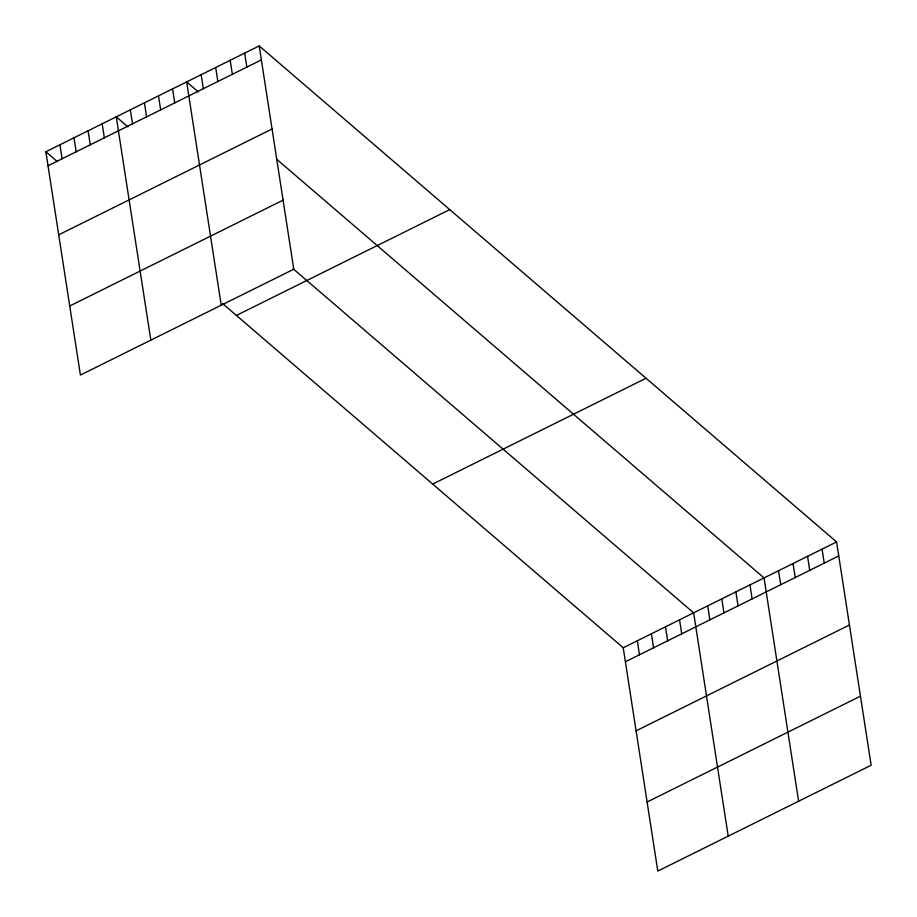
<?xml version="1.0" encoding="UTF-8"?>
<svg xmlns="http://www.w3.org/2000/svg" width="917" height="917" viewBox="0 0 917 917"><rect width="100%" height="100%" fill="white"/><g stroke="black" fill="none" stroke-linecap="round" stroke-linejoin="round"><path stroke-width="1.38" d="M259.202 45.919L293.772 269.231L80.421 375.064L45.85 151.752L259.202 45.919L836.579 541.936L871.15 765.248L657.798 871.081L623.228 647.769L222.625 303.607M48.016 165.748L261.368 59.914M58.711 234.821L272.062 128.988M69.726 305.991L283.078 200.158M236.391 315.437L449.731 209.603M432.698 484.084L646.038 378.251M623.228 647.769L836.579 541.936M625.394 661.765L838.746 555.943M636.089 730.838L849.44 625.016M647.104 802.008L860.455 696.175M198.301 91.906L186.655 81.9L221.226 305.212M276.636 159.191L764.044 577.916L798.615 801.24M127.899 126.821L116.253 116.826L150.824 340.138M293.027 268.692L693.642 612.843L728.213 836.155M45.85 151.752L57.496 161.747M822.068 549.134L824.234 563.141M807.568 556.332L809.734 570.328M793.056 563.531L795.222 577.527M778.544 570.729L780.711 584.725M749.957 584.908L752.123 598.904M735.881 591.889L738.047 605.896M721.794 598.87L723.96 612.877M707.718 605.862L709.884 619.858M679.554 619.823L681.721 633.83M665.478 626.815L667.645 640.811M651.391 633.796L653.557 647.803M637.315 640.788L639.481 654.784M244.69 53.117L246.856 67.113M230.178 60.316L232.345 74.311M215.678 67.503L217.845 81.51M201.167 74.701L203.333 88.708M172.579 88.88L174.746 102.887M158.492 95.872L160.67 109.868M144.416 102.853L146.582 116.86M130.34 109.834L132.506 123.841M102.177 123.806L104.343 137.814M88.089 130.799L90.256 144.794M74.013 137.779L76.18 151.775M59.926 144.76L62.104 158.767"/></g></svg>
